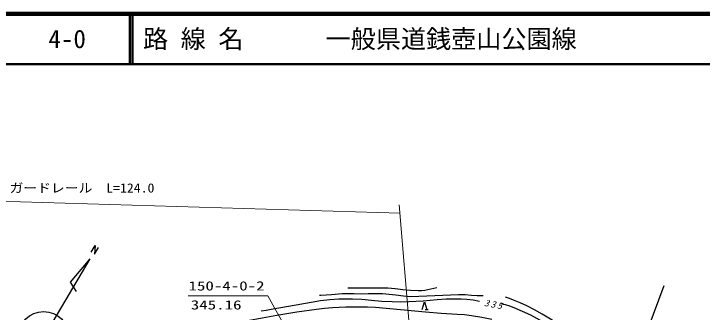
# Model space of a CAD drawing. Units: millimetres, scale not verified. Extents: x 40000 to 680000, y 20000 to 380000.
# Drawn here: x 154634 to 291733, y 320618 to 380000 of the extents above; entities that cross this region are included whole.
import ezdxf
from ezdxf.enums import TextEntityAlignment as Align

# ---------------------------------------------------------------- set-up
doc = ezdxf.new("R2010")
doc.units = ezdxf.units.MM
doc.header["$LTSCALE"] = 1000
for name, color, linetype, lineweight in [('M-BGD', 7, 'Continuous', 25), ('M-BGD-HTXT', 7, 'Continuous', 13), ('M-TTL', 2, 'Continuous', 140), ('M-TTL-LINE', 7, 'Continuous', 50)]:
    doc.layers.add(name, color=color, linetype=linetype, lineweight=lineweight)
doc.layers.add('M-TTL-TXT', color=7, linetype='Continuous')
doc.styles.add('ＭＳ ゴシック', font='')
doc.styles.get('ＭＳ ゴシック').set_extended_font_data('MS Gothic')

# ---------------------------------------------------------------- blocks, each defined once
blk = doc.blocks.new('BUHIN17')
at = {"color": 7, "linetype": 'Continuous', "lineweight": 25}
blk.add_line((480, -590), (1009, -308), dxfattribs=at)
blk.add_lwpolyline([(-53, -874), (-352, 662), (754, -444)], dxfattribs=at)

msp = doc.modelspace()

# ---------------------------------------------------------------- linework, layer by layer
at = {"layer": 'M-BGD'}
for p, q in [((170040, 332590), (170826, 333919)), ((170826, 333919), (170727, 332179)), ((170727, 332179), (171509, 333516)), ((169753, 331248), (157022, 309733)), ((169753, 331248), (165837, 326594)), ((165837, 326594), (167049, 324715)), ((284067, 325887), (272967, 295685))]:
    msp.add_line(p, q, dxfattribs=at)
for points in [[(238850, 325493), (237691, 325194), (236509, 324952), (235828, 324876), (235133, 324861), (233617, 324923), (232104, 325045), (230612, 325240), (229102, 325375), (226406, 325433), (223715, 325430), (222438, 325417), (221162, 325401)], [(248082, 323879), (246929, 323888), (245772, 323958), (244506, 324058), (243230, 324098), (238473, 323846), (233714, 323654), (232230, 323787), (230741, 323982), (229405, 324160), (228066, 324277), (226639, 324296), (225198, 324254), (223816, 324222), (222435, 324249), (221216, 324280), (219999, 324250), (217877, 324079), (215756, 323969), (215646, 323965), (215536, 323961)], [(276928, 306464), (275887, 307582), (274796, 308664), (271152, 311859), (267473, 315003), (265359, 316627), (263208, 318203), (261549, 319237), (259847, 320228), (258324, 321093), (256774, 321902), (255467, 322499), (254135, 323042), (253341, 323346), (252544, 323646)], [(247390, 322753), (246112, 322987), (244827, 323160), (243703, 323233), (242565, 323245), (240756, 323185), (238941, 323064), (236136, 322833), (233324, 322662), (231645, 322633), (229967, 322663), (227921, 322773), (225877, 322943), (223968, 323124), (222057, 323246), (220730, 323248), (219393, 323190), (217567, 323063), (215749, 322877), (210841, 322004), (205919, 321147), (204914, 320977), (203909, 320809)], [(276418, 305075), (274127, 307233), (271795, 309347), (269446, 311367), (267050, 313347), (264679, 315249), (262274, 317102), (261138, 317913), (259959, 318681), (258798, 319365), (257599, 320001), (255967, 320774), (254297, 321497), (253427, 321819), (252541, 322084), (252165, 322182), (251779, 322279)], [(249830, 319189), (247828, 319582), (245818, 319915), (244382, 320083), (242939, 320191), (239767, 320375), (236601, 320618), (231635, 321105), (226666, 321589), (225050, 321649), (223420, 321649), (220770, 321597), (218113, 321486), (216531, 321356), (214946, 321165), (210971, 320611), (206996, 319996), (204109, 319444), (201225, 318902)]]:
    msp.add_lwpolyline(points, dxfattribs=at)
msp.add_circle((160586, 315757), 5000, dxfattribs=at)
at = {"layer": 'M-BGD-HTXT'}
for p, q in [((130688, 343316), (231552, 340299)), ((234041, 309729), (231414, 341996)), ((205250, 323865), (189396, 323865)), ((217488, 301837), (205250, 323865))]:
    msp.add_line(p, q, dxfattribs=at)
at = {"layer": 'M-TTL'}
msp.add_line((680000, 380000), (40000, 380000), dxfattribs=at)
at = {"layer": 'M-TTL-LINE'}
for p, q in [((177750, 380000), (177750, 370000)), ((178250, 380000), (178250, 370000)), ((40000, 370000), (680000, 370000))]:
    msp.add_line(p, q, dxfattribs=at)

# ---------------------------------------------------------------- block references
at = {"layer": 'M-BGD', "rotation": 330.26859}
msp.add_blockref('BUHIN17', (236436, 321910), dxfattribs=at)

# ---------------------------------------------------------------- texts
at = {"layer": 'M-BGD-HTXT', "style": 'ＭＳ ゴシック'}
for s, width, p in [('ガードレール\u3000L=124.0', 1.1, (153787, 343879)), ('150-4-0-2', 1.35, (189431, 324390)), ('345.16', 1.35, (189888, 320615))]:
    msp.add_text(s, height=1833, dxfattribs=dict(at, width=width)).set_placement(p, align=Align.BOTTOM_LEFT)
at = {"layer": 'M-BGD-HTXT', "insert": (248206, 321864), "char_height": 1320, "attachment_point": 7, "rotation": 349.3, "style": 'ＭＳ ゴシック'}
msp.add_mtext('\\T1.33;\\W1.1;\\Q15;335', dxfattribs=at)
at = {"layer": 'M-TTL-TXT', "style": 'ＭＳ ゴシック'}
for s, p in [('路 線 名', (180380, 375000)), ('一般県道銭壺山公園線', (216734, 375000)), ('4-0', (161521, 375000))]:
    msp.add_text(s, height=3666, dxfattribs=at).set_placement(p, align=Align.MIDDLE_LEFT)

doc.saveas('drawing.dxf')
